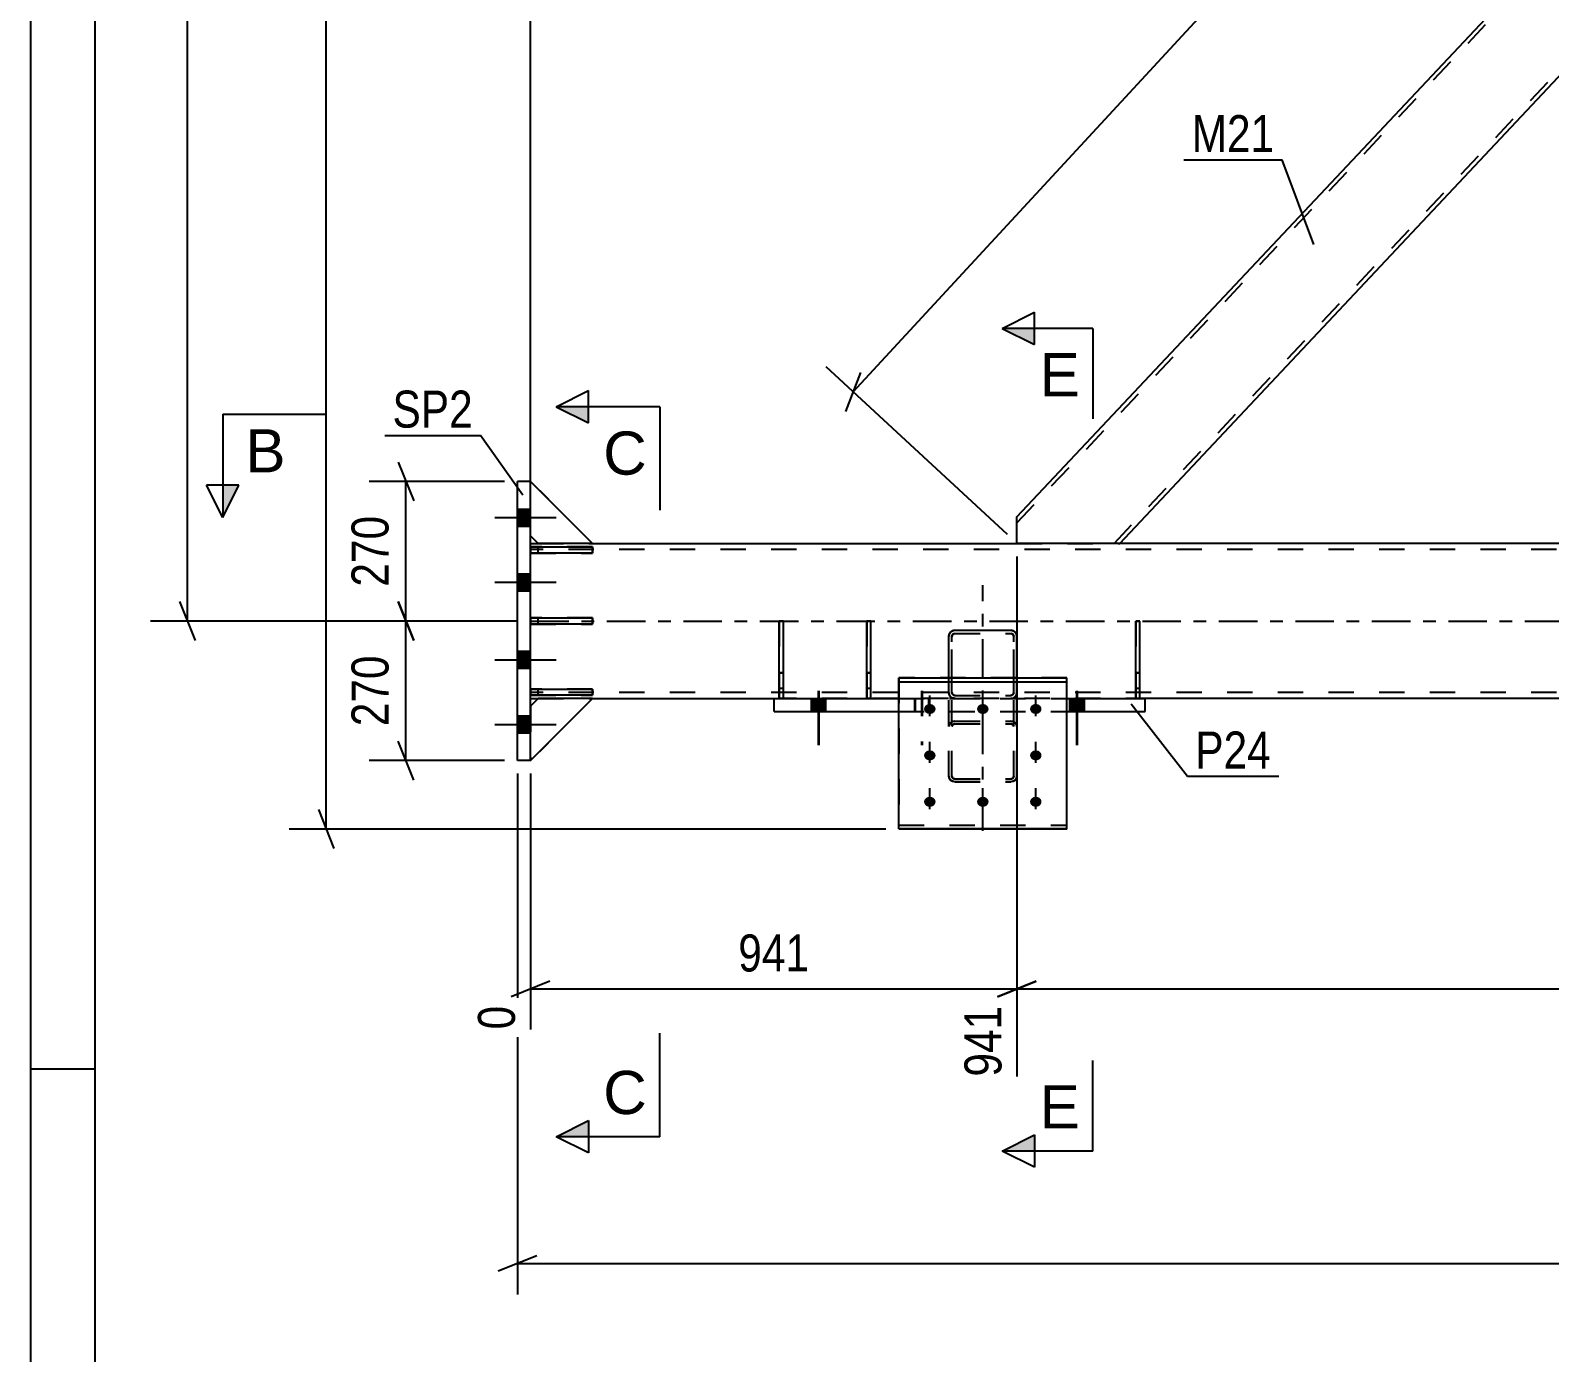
# Model space of a CAD drawing. Header units: millimetres. Extents: x -95 to 746, y -460 to 134.
# Drawn here: x -94.7 to 22.9, y -184.2 to -81.9 of the extents above; entities that cross this region are included whole.
import ezdxf

# ---------------------------------------------------------------- set-up
doc = ezdxf.new("R2010")
doc.units = ezdxf.units.MM
doc.linetypes.add('DXK_LINE_DOT2', pattern=[3.9198, 1.9599, -1.9599])
doc.linetypes.add('DXK_LINE_DOT3', pattern=[5.9187, 2.979, -0.9799, 0.9799, -0.9799])
doc.styles.add('Arial', font='ARIAL.TTF', dxfattribs={"height": 0.2})
doc.styles.add('Arial Narrow', font='ARIALN.TTF', dxfattribs={"height": 0.2})

# ---------------------------------------------------------------- blocks, each defined once
blk = doc.blocks.new('Unknown-389780219-19542')
at = {"color": 5, "linetype": 'Continuous'}
for p, q in [((-94.69, 133.73), (-94.69, -460.27)), ((-89.69, 128.73), (-89.69, -455.27)), ((-89.69, -162.27), (-94.69, -162.27))]:
    blk.add_line(p, q, dxfattribs=at)
blk = doc.blocks.new('Part-389780219-1388 - 1176')
at = {"color": 2, "linetype": 'Continuous'}
for p, q in [((-18.36, -119.54), (88.42, -6)), ((96.36, -6), (88.44, -6)), ((96.36, -8.06), (43.94, -63.8)), ((-10.41, -121.6), (39, -69.05)), ((-18.36, -121.6), (-18.36, -119.54)), ((-10.44, -121.6), (-18.36, -121.6))]:
    blk.add_line(p, q, dxfattribs=at)
at = {"color": 7, "linetype": 'DXK_LINE_DOT2'}
for p, q in [((-18.36, -120.01), (88.86, -6)), ((88.42, -6), (88.44, -6)), ((88.44, -6), (88.42, -6)), ((96.36, -6), (96.36, -8.06)), ((-10.85, -121.6), (96.36, -7.6)), ((39, -69.05), (43.94, -63.8)), ((-10.41, -121.6), (-10.44, -121.6)), ((-10.44, -121.6), (-10.41, -121.6))]:
    blk.add_line(p, q, dxfattribs=at)
blk = doc.blocks.new('Part-389780219-1459 - 1176')
at = {"color": 2, "linetype": 'Continuous'}
for p, q in [((-23.6, -128.62), (-23.64, -128.8)), ((-23.5, -128.46), (-23.6, -128.62)), ((-23.34, -128.36), (-23.5, -128.46)), ((-23.16, -128.32), (-23.34, -128.36)), ((-23.16, -128.32), (-18.84, -128.32)), ((-18.66, -128.36), (-18.84, -128.32)), ((-18.5, -128.46), (-18.66, -128.36)), ((-18.4, -128.62), (-18.5, -128.46)), ((-18.36, -128.8), (-18.4, -128.62))]:
    blk.add_line(p, q, dxfattribs=at)
at = {"color": 7, "linetype": 'DXK_LINE_DOT2'}
for p, q in [((-23.64, -128.8), (-23.6, -128.62)), ((-23.64, -133.12), (-23.64, -128.8)), ((-23.4, -128.8), (-23.38, -128.71)), ((-23.4, -133.12), (-23.4, -128.8)), ((-23.38, -128.71), (-23.33, -128.63)), ((-23.34, -128.36), (-23.16, -128.32)), ((-23.33, -128.63), (-23.25, -128.58)), ((-23.25, -128.58), (-23.16, -128.56)), ((-23.16, -128.56), (-18.84, -128.56)), ((-18.84, -128.32), (-18.66, -128.36)), ((-18.84, -128.56), (-18.75, -128.58)), ((-18.75, -128.58), (-18.67, -128.63)), ((-18.67, -128.63), (-18.62, -128.71)), ((-18.62, -128.71), (-18.6, -128.8)), ((-18.6, -133.12), (-18.6, -128.8)), ((-18.4, -128.62), (-18.36, -128.8)), ((-18.36, -133.12), (-18.36, -128.8)), ((-23.64, -133.12), (-23.6, -133.3)), ((-23.6, -133.3), (-23.64, -133.12)), ((-23.6, -133.3), (-23.5, -133.46)), ((-23.5, -133.46), (-23.34, -133.56)), ((-23.38, -133.21), (-23.4, -133.12)), ((-23.33, -133.29), (-23.38, -133.21)), ((-23.34, -133.56), (-23.16, -133.6)), ((-23.25, -133.58), (-23.34, -133.56)), ((-23.25, -133.34), (-23.33, -133.29)), ((-23.16, -133.36), (-23.25, -133.34)), ((-23.16, -133.6), (-23.25, -133.58)), ((-23.16, -133.36), (-18.84, -133.36)), ((-23.16, -133.6), (-18.84, -133.6)), ((-18.75, -133.34), (-18.84, -133.36)), ((-18.84, -133.6), (-18.66, -133.56)), ((-18.66, -133.56), (-18.84, -133.6)), ((-18.67, -133.29), (-18.75, -133.34)), ((-18.62, -133.21), (-18.67, -133.29)), ((-18.66, -133.56), (-18.5, -133.46)), ((-18.6, -133.12), (-18.62, -133.21)), ((-18.5, -133.46), (-18.4, -133.3)), ((-18.4, -133.3), (-18.36, -133.12)), ((-18.36, -133.12), (-18.4, -133.3))]:
    blk.add_line(p, q, dxfattribs=at)
at = {"color": 7, "linetype": 'DXK_LINE_DOT3'}
blk.add_line((-21, -130.96), (-21, -130.96), dxfattribs=at)
at = {"color": 7, "linetype": 'DXK_LINE_DOT2'}
for centre, start, end in [((-23.16, -128.8), 112.5, 157.5), ((-18.84, -128.8), 22.5, 67.5), ((-23.16, -133.12), 202.5, 247.5), ((-18.84, -133.12), 292.5, 337.5)]:
    blk.add_arc(centre, 0.48, start, end, dxfattribs=at)
blk = doc.blocks.new('Part-389780219-1469 - 1176')
at = {"color": 7, "linetype": 'DXK_LINE_DOT2'}
for p, q in [((-14.5, -132), (-27.5, -132)), ((-27.5, -132), (-27.5, -143.69)), ((-27.5, -132.31), (-14.5, -132.31)), ((-14.5, -143.69), (-14.5, -132)), ((-27.5, -143.38), (-14.5, -143.38))]:
    blk.add_line(p, q, dxfattribs=at)
at = {"color": 2, "linetype": 'Continuous'}
blk.add_line((-14.5, -143.69), (-27.5, -143.69), dxfattribs=at)
blk = doc.blocks.new('Part-389780219-1470 - 1176')
at = {"color": 2, "linetype": 'Continuous'}
for p, q in [((-27.5, -132), (-14.5, -132)), ((-27.5, -143.68), (-27.5, -132)), ((-27.5, -132.31), (-14.5, -132.31)), ((-14.5, -143.68), (-14.5, -132)), ((-14.5, -143.68), (-27.5, -143.68))]:
    blk.add_line(p, q, dxfattribs=at)
at = {"color": 7, "linetype": 'DXK_LINE_DOT2'}
blk.add_line((-27.5, -143.38), (-14.5, -143.38), dxfattribs=at)
blk = doc.blocks.new('Part-389780219-1472 - 1176')
at = {"color": 7, "linetype": 'DXK_LINE_DOT2'}
for p, q in [((-36.75, -127.6), (-36.75, -133.6)), ((-36.43, -127.6), (-36.75, -127.6)), ((-36.43, -133.6), (-36.43, -127.6)), ((-36.43, -131.6), (-36.75, -131.6)), ((-36.75, -132.8), (-36.43, -132.8)), ((-36.75, -133.6), (-36.43, -133.6))]:
    blk.add_line(p, q, dxfattribs=at)
blk = doc.blocks.new('Part-389780219-1473 - 1176')
at = {"color": 7, "linetype": 'DXK_LINE_DOT2'}
for p, q in [((-9.16, -127.6), (-9.16, -133.6)), ((-8.84, -127.6), (-9.16, -127.6)), ((-8.84, -133.6), (-8.84, -127.6)), ((-8.84, -131.6), (-9.16, -131.6)), ((-9.16, -132.8), (-8.84, -132.8)), ((-9.16, -133.6), (-8.84, -133.6))]:
    blk.add_line(p, q, dxfattribs=at)
blk = doc.blocks.new('Part-389780219-1436 - 1176')
at = {"color": 2, "linetype": 'Continuous'}
for p, q in [((-37.15, -134.6), (-37.15, -133.6)), ((-37.15, -133.6), (-27.5, -133.6)), ((-14.5, -133.6), (-8.44, -133.6)), ((-8.44, -134.6), (-8.44, -133.6)), ((-37.15, -134.6), (-27.5, -134.6)), ((-14.5, -134.6), (-8.44, -134.6))]:
    blk.add_line(p, q, dxfattribs=at)
at = {"color": 7, "linetype": 'DXK_LINE_DOT2'}
for p, q in [((-27.5, -133.6), (-14.5, -133.6)), ((-27.5, -134.6), (-14.5, -134.6))]:
    blk.add_line(p, q, dxfattribs=at)
blk = doc.blocks.new('Part-389780219-1440 - 1176')
at = {"color": 2, "linetype": 'Continuous'}
for p, q in [((-57, -138.4), (-57, -116.8)), ((-56, -116.8), (-57, -116.8)), ((-56, -138.4), (-56, -116.8)), ((-56, -138.4), (-57, -138.4))]:
    blk.add_line(p, q, dxfattribs=at)
blk = doc.blocks.new('Part-389780219-1449 - 1176')
at = {"color": 7, "linetype": 'DXK_LINE_DOT2'}
for p, q in [((-23.64, -128.8), (-23.6, -128.62)), ((-23.6, -128.62), (-23.64, -128.8)), ((-23.64, -133.12), (-23.64, -128.8)), ((-23.6, -128.62), (-23.5, -128.46)), ((-23.5, -128.46), (-23.34, -128.36)), ((-23.38, -128.71), (-23.4, -128.8)), ((-23.4, -133.12), (-23.4, -128.8)), ((-23.33, -128.63), (-23.38, -128.71)), ((-23.34, -128.36), (-23.16, -128.32)), ((-23.16, -128.32), (-23.34, -128.36)), ((-23.25, -128.58), (-23.33, -128.63)), ((-23.16, -128.56), (-23.25, -128.58)), ((-23.16, -128.32), (-18.84, -128.32)), ((-23.16, -128.56), (-18.84, -128.56)), ((-18.84, -128.32), (-18.66, -128.36)), ((-18.66, -128.36), (-18.84, -128.32)), ((-18.75, -128.58), (-18.84, -128.56)), ((-18.67, -128.63), (-18.75, -128.58)), ((-18.62, -128.71), (-18.67, -128.63)), ((-18.66, -128.36), (-18.5, -128.46)), ((-18.6, -128.8), (-18.62, -128.71)), ((-18.6, -133.12), (-18.6, -128.8)), ((-18.5, -128.46), (-18.4, -128.62)), ((-18.4, -128.62), (-18.36, -128.8)), ((-18.36, -128.8), (-18.4, -128.62)), ((-18.36, -133.12), (-18.36, -128.8)), ((-23.6, -133.3), (-23.64, -133.12)), ((-23.64, -133.12), (-23.6, -133.3)), ((-23.5, -133.46), (-23.6, -133.3)), ((-23.34, -133.56), (-23.5, -133.46)), ((-23.4, -133.12), (-23.38, -133.21)), ((-23.38, -133.21), (-23.33, -133.29)), ((-23.16, -133.6), (-23.34, -133.56)), ((-23.34, -133.56), (-23.16, -133.6)), ((-23.33, -133.29), (-23.25, -133.34)), ((-23.25, -133.34), (-23.16, -133.36)), ((-23.16, -133.36), (-18.84, -133.36)), ((-23.16, -133.6), (-18.84, -133.6)), ((-18.84, -133.36), (-18.75, -133.34)), ((-18.66, -133.56), (-18.84, -133.6)), ((-18.84, -133.6), (-18.66, -133.56)), ((-18.75, -133.34), (-18.67, -133.29)), ((-18.67, -133.29), (-18.62, -133.21)), ((-18.5, -133.46), (-18.66, -133.56)), ((-18.62, -133.21), (-18.6, -133.12)), ((-18.4, -133.3), (-18.5, -133.46)), ((-18.36, -133.12), (-18.4, -133.3)), ((-18.4, -133.3), (-18.36, -133.12))]:
    blk.add_line(p, q, dxfattribs=at)
at = {"color": 7, "linetype": 'DXK_LINE_DOT3'}
blk.add_line((-21, -130.96), (-21, -130.96), dxfattribs=at)
at = {"color": 7, "linetype": 'DXK_LINE_DOT2'}
for centre, start, end in [((-23.16, -128.8), 112.5, 157.5), ((-18.84, -128.8), 22.5, 67.5), ((-23.16, -133.12), 202.5, 247.5), ((-18.84, -133.12), 292.5, 337.5)]:
    blk.add_arc(centre, 0.48, start, end, dxfattribs=at)
blk = doc.blocks.new('Part-389780219-1450 - 1176')
at = {"color": 7, "linetype": 'DXK_LINE_DOT3'}
blk.add_line((-21, -143.82), (-21, -124.82), dxfattribs=at)
at = {"color": 7, "linetype": 'DXK_LINE_DOT2'}
for p, q in [((-23.6, -128.62), (-23.64, -128.8)), ((-23.64, -139.6), (-23.64, -128.8)), ((-23.5, -128.46), (-23.6, -128.62)), ((-23.34, -128.36), (-23.5, -128.46)), ((-23.4, -128.8), (-23.38, -128.71)), ((-23.4, -139.6), (-23.4, -128.8)), ((-23.38, -128.71), (-23.33, -128.63)), ((-23.16, -128.32), (-23.34, -128.36)), ((-23.33, -128.63), (-23.25, -128.58)), ((-23.25, -128.58), (-23.16, -128.56)), ((-23.16, -128.32), (-18.84, -128.32)), ((-23.16, -128.56), (-18.84, -128.56)), ((-18.66, -128.36), (-18.84, -128.32)), ((-18.84, -128.56), (-18.75, -128.58)), ((-18.75, -128.58), (-18.67, -128.63)), ((-18.67, -128.63), (-18.62, -128.71)), ((-18.5, -128.46), (-18.66, -128.36)), ((-18.62, -128.71), (-18.6, -128.8)), ((-18.6, -139.6), (-18.6, -128.8)), ((-18.4, -128.62), (-18.5, -128.46)), ((-18.36, -128.8), (-18.4, -128.62)), ((-18.36, -139.6), (-18.36, -128.8)), ((-23.64, -133.12), (-23.6, -133.3)), ((-23.6, -133.3), (-23.5, -133.46)), ((-23.5, -133.46), (-23.34, -133.56)), ((-23.38, -133.21), (-23.4, -133.12)), ((-23.33, -133.29), (-23.38, -133.21)), ((-23.34, -133.56), (-23.16, -133.6)), ((-23.25, -133.34), (-23.33, -133.29)), ((-23.16, -133.36), (-23.25, -133.34)), ((-23.16, -133.36), (-18.84, -133.36)), ((-23.16, -133.6), (-18.84, -133.6)), ((-18.75, -133.34), (-18.84, -133.36)), ((-18.84, -133.6), (-18.66, -133.56)), ((-18.67, -133.29), (-18.75, -133.34)), ((-18.62, -133.21), (-18.67, -133.29)), ((-18.66, -133.56), (-18.5, -133.46)), ((-18.6, -133.12), (-18.62, -133.21)), ((-18.5, -133.46), (-18.4, -133.3)), ((-18.4, -133.3), (-18.36, -133.12)), ((-23.64, -135.77), (-23.6, -135.61)), ((-23.6, -135.61), (-23.5, -135.47)), ((-23.5, -135.47), (-23.34, -135.38)), ((-23.38, -135.69), (-23.4, -135.77)), ((-23.33, -135.62), (-23.38, -135.69)), ((-23.34, -135.38), (-23.16, -135.35)), ((-23.25, -135.58), (-23.33, -135.62)), ((-23.16, -135.56), (-23.25, -135.58)), ((-23.16, -135.35), (-18.84, -135.35)), ((-23.16, -135.56), (-18.84, -135.56)), ((-18.84, -135.35), (-18.66, -135.38)), ((-18.75, -135.58), (-18.84, -135.56)), ((-18.67, -135.62), (-18.75, -135.58)), ((-18.62, -135.69), (-18.67, -135.62)), ((-18.66, -135.38), (-18.5, -135.47)), ((-18.6, -135.77), (-18.62, -135.69)), ((-18.5, -135.47), (-18.4, -135.61)), ((-18.4, -135.61), (-18.36, -135.77)), ((-23.6, -139.76), (-23.64, -139.6)), ((-23.5, -139.9), (-23.6, -139.76)), ((-23.4, -139.6), (-23.38, -139.68)), ((-23.38, -139.68), (-23.33, -139.75)), ((-23.33, -139.75), (-23.25, -139.8)), ((-23.25, -139.8), (-23.16, -139.81)), ((-23.16, -139.81), (-18.84, -139.81)), ((-18.84, -139.81), (-18.75, -139.8)), ((-18.75, -139.8), (-18.67, -139.75)), ((-18.67, -139.75), (-18.62, -139.68)), ((-18.62, -139.68), (-18.6, -139.6)), ((-18.4, -139.76), (-18.5, -139.9)), ((-18.36, -139.6), (-18.4, -139.76)), ((-23.34, -139.99), (-23.5, -139.9)), ((-23.16, -140.03), (-23.34, -139.99)), ((-23.16, -140.03), (-18.84, -140.03)), ((-18.66, -139.99), (-18.84, -140.03)), ((-18.5, -139.9), (-18.66, -139.99))]:
    blk.add_line(p, q, dxfattribs=at)
blk = doc.blocks.new('Part-389780219-1460 - 1176')
at = {"color": 7, "linetype": 'DXK_LINE_DOT3'}
blk.add_line((-21, -143.82), (-21, -124.82), dxfattribs=at)
at = {"color": 2, "linetype": 'Continuous'}
for p, q in [((-23.64, -128.8), (-23.6, -128.62)), ((-23.64, -132), (-23.64, -128.8)), ((-23.6, -128.62), (-23.5, -128.46)), ((-23.5, -128.46), (-23.34, -128.36)), ((-23.34, -128.36), (-23.16, -128.32)), ((-23.16, -128.32), (-18.84, -128.32)), ((-18.84, -128.32), (-18.66, -128.36)), ((-18.66, -128.36), (-18.5, -128.46)), ((-18.5, -128.46), (-18.4, -128.62)), ((-18.4, -128.62), (-18.36, -128.8)), ((-18.36, -132), (-18.36, -128.8))]:
    blk.add_line(p, q, dxfattribs=at)
at = {"color": 7, "linetype": 'DXK_LINE_DOT2'}
for p, q in [((-23.38, -128.71), (-23.4, -128.8)), ((-23.4, -139.6), (-23.4, -128.8)), ((-23.33, -128.63), (-23.38, -128.71)), ((-23.25, -128.58), (-23.33, -128.63)), ((-23.16, -128.56), (-23.25, -128.58)), ((-23.16, -128.56), (-18.84, -128.56)), ((-18.75, -128.58), (-18.84, -128.56)), ((-18.67, -128.63), (-18.75, -128.58)), ((-18.62, -128.71), (-18.67, -128.63)), ((-18.6, -128.8), (-18.62, -128.71)), ((-18.6, -139.6), (-18.6, -128.8)), ((-23.64, -139.6), (-23.64, -132)), ((-18.36, -139.6), (-18.36, -132)), ((-23.6, -133.3), (-23.64, -133.12)), ((-23.5, -133.46), (-23.6, -133.3)), ((-23.34, -133.56), (-23.5, -133.46)), ((-23.4, -133.12), (-23.38, -133.21)), ((-23.38, -133.21), (-23.33, -133.29)), ((-23.16, -133.6), (-23.34, -133.56)), ((-23.33, -133.29), (-23.25, -133.34)), ((-23.25, -133.34), (-23.16, -133.36)), ((-23.16, -133.36), (-18.84, -133.36)), ((-23.16, -133.6), (-18.84, -133.6)), ((-18.84, -133.36), (-18.75, -133.34)), ((-18.66, -133.56), (-18.84, -133.6)), ((-18.75, -133.34), (-18.67, -133.29)), ((-18.67, -133.29), (-18.62, -133.21)), ((-18.5, -133.46), (-18.66, -133.56)), ((-18.62, -133.21), (-18.6, -133.12)), ((-18.4, -133.3), (-18.5, -133.46)), ((-18.36, -133.12), (-18.4, -133.3)), ((-23.6, -135.61), (-23.64, -135.77)), ((-23.5, -135.47), (-23.6, -135.61)), ((-23.34, -135.38), (-23.5, -135.47)), ((-23.4, -135.77), (-23.38, -135.69)), ((-23.38, -135.69), (-23.33, -135.62)), ((-23.16, -135.35), (-23.34, -135.38)), ((-23.33, -135.62), (-23.25, -135.58)), ((-23.25, -135.58), (-23.16, -135.56)), ((-23.16, -135.35), (-18.84, -135.35)), ((-23.16, -135.56), (-18.84, -135.56)), ((-18.66, -135.38), (-18.84, -135.35)), ((-18.84, -135.56), (-18.75, -135.58)), ((-18.75, -135.58), (-18.67, -135.62)), ((-18.67, -135.62), (-18.62, -135.69)), ((-18.5, -135.47), (-18.66, -135.38)), ((-18.62, -135.69), (-18.6, -135.77)), ((-18.4, -135.61), (-18.5, -135.47)), ((-18.36, -135.77), (-18.4, -135.61)), ((-23.64, -139.6), (-23.6, -139.76)), ((-23.6, -139.76), (-23.5, -139.9)), ((-23.38, -139.68), (-23.4, -139.6)), ((-23.33, -139.75), (-23.38, -139.68)), ((-23.25, -139.8), (-23.33, -139.75)), ((-23.16, -139.81), (-23.25, -139.8)), ((-23.16, -139.81), (-18.84, -139.81)), ((-18.75, -139.8), (-18.84, -139.81)), ((-18.67, -139.75), (-18.75, -139.8)), ((-18.62, -139.68), (-18.67, -139.75)), ((-18.6, -139.6), (-18.62, -139.68)), ((-18.5, -139.9), (-18.4, -139.76)), ((-18.4, -139.76), (-18.36, -139.6)), ((-23.5, -139.9), (-23.34, -139.99)), ((-23.34, -139.99), (-23.16, -140.02)), ((-23.16, -140.02), (-18.84, -140.02)), ((-18.84, -140.02), (-18.66, -139.99)), ((-18.66, -139.99), (-18.5, -139.9))]:
    blk.add_line(p, q, dxfattribs=at)
blk = doc.blocks.new('Part-389780219-1471 - 1176')
at = {"color": 7, "linetype": 'DXK_LINE_DOT2'}
for p, q in [((-29.98, -127.6), (-29.98, -133.6)), ((-29.66, -127.6), (-29.98, -127.6)), ((-29.66, -133.6), (-29.66, -127.6)), ((-29.66, -131.6), (-29.98, -131.6)), ((-29.98, -132.8), (-29.66, -132.8)), ((-29.98, -133.6), (-29.66, -133.6))]:
    blk.add_line(p, q, dxfattribs=at)
blk = doc.blocks.new('Part-389780219-1474 - 1176')
at = {"color": 2, "linetype": 'Continuous'}
for p, q in [((-29.98, -127.6), (-29.66, -127.6)), ((-29.98, -133.6), (-29.98, -127.6)), ((-29.66, -133.6), (-29.66, -127.6)), ((-29.98, -131.6), (-29.66, -131.6)), ((-29.66, -133.6), (-29.98, -133.6))]:
    blk.add_line(p, q, dxfattribs=at)
at = {"color": 7, "linetype": 'DXK_LINE_DOT2'}
blk.add_line((-29.98, -132.8), (-29.66, -132.8), dxfattribs=at)
blk = doc.blocks.new('Part-389780219-1475 - 1176')
at = {"color": 2, "linetype": 'Continuous'}
for p, q in [((-36.75, -127.6), (-36.43, -127.6)), ((-36.75, -133.6), (-36.75, -127.6)), ((-36.43, -133.6), (-36.43, -127.6)), ((-36.75, -131.6), (-36.43, -131.6)), ((-36.43, -133.6), (-36.75, -133.6))]:
    blk.add_line(p, q, dxfattribs=at)
at = {"color": 7, "linetype": 'DXK_LINE_DOT2'}
blk.add_line((-36.75, -132.8), (-36.43, -132.8), dxfattribs=at)
blk = doc.blocks.new('Part-389780219-1476 - 1176')
at = {"color": 2, "linetype": 'Continuous'}
for p, q in [((-9.16, -127.6), (-8.84, -127.6)), ((-9.16, -133.6), (-9.16, -127.6)), ((-8.84, -133.6), (-8.84, -127.6)), ((-9.16, -131.6), (-8.84, -131.6)), ((-8.84, -133.6), (-9.16, -133.6))]:
    blk.add_line(p, q, dxfattribs=at)
at = {"color": 7, "linetype": 'DXK_LINE_DOT2'}
blk.add_line((-9.16, -132.8), (-8.84, -132.8), dxfattribs=at)
blk = doc.blocks.new('Part-389780219-1494 - 1176')
at = {"color": 2, "linetype": 'Continuous'}
for p, q in [((-56, -121.6), (-55.4, -121.6)), ((-51.2, -121.6), (-18.36, -121.6)), ((88.44, -121.6), (-10.44, -121.6)), ((-56, -133.6), (-55.4, -133.6)), ((-51.2, -133.6), (-36.75, -133.6)), ((-36.43, -133.6), (-29.98, -133.6)), ((-29.66, -133.6), (-27.5, -133.6)), ((-14.5, -133.6), (-9.16, -133.6)), ((212.5, -133.6), (-8.84, -133.6))]:
    blk.add_line(p, q, dxfattribs=at)
at = {"color": 7, "linetype": 'DXK_LINE_DOT2'}
for p, q in [((-56, -133.6), (-56, -121.6)), ((678, -122.08), (-56, -122.08)), ((-55.4, -121.6), (-51.2, -121.6)), ((678, -121.6), (-18.36, -121.6)), ((-18.36, -121.6), (-10.44, -121.6)), ((678, -133.12), (-56, -133.12)), ((-55.4, -133.6), (-51.2, -133.6)), ((678, -133.6), (-36.75, -133.6)), ((-36.75, -133.6), (-36.43, -133.6)), ((-29.98, -133.6), (-29.66, -133.6)), ((-27.5, -133.6), (-14.5, -133.6)), ((-9.16, -133.6), (-8.84, -133.6))]:
    blk.add_line(p, q, dxfattribs=at)
at = {"color": 7, "linetype": 'DXK_LINE_DOT3'}
blk.add_line((-56, -127.6), (678, -127.6), dxfattribs=at)
blk = doc.blocks.new('Part-389780219-1501 - 1176')
at = {"color": 7, "linetype": 'DXK_LINE_DOT2'}
for p, q in [((-55.4, -133.6), (-56, -134.2)), ((-56, -138.4), (-51.2, -133.6)), ((-51.2, -133.6), (-55.4, -133.6)), ((-56, -134.2), (-56, -138.4))]:
    blk.add_line(p, q, dxfattribs=at)
blk = doc.blocks.new('Bolt-389780219-1619 - 1176')
at = {"color": 1, "linetype": 'DXK_LINE_DOT2'}
for p, q in [((-25.1, -134.97), (-25.1, -133.36)), ((-21, -134.97), (-21, -133.36)), ((-16.9, -134.97), (-16.9, -133.36)), ((-25.1, -138.56), (-25.1, -136.95)), ((-16.9, -138.56), (-16.9, -136.95)), ((-25.1, -142.15), (-25.1, -140.54)), ((-21, -142.15), (-21, -140.54)), ((-16.9, -142.15), (-16.9, -140.54))]:
    blk.add_line(p, q, dxfattribs=at)
blk = doc.blocks.new('Part-389780219-1502 - 1176')
at = {"color": 2, "linetype": 'Continuous'}
for p, q in [((-55.4, -133.6), (-56, -134.2)), ((-56, -138.4), (-51.2, -133.6)), ((-51.2, -133.6), (-55.4, -133.6))]:
    blk.add_line(p, q, dxfattribs=at)
at = {"color": 7, "linetype": 'DXK_LINE_DOT2'}
blk.add_line((-56, -138.4), (-56, -134.2), dxfattribs=at)
blk = doc.blocks.new('Part-389780219-1503 - 1176')
at = {"color": 7, "linetype": 'DXK_LINE_DOT2'}
for p, q in [((-56, -121), (-56, -116.8)), ((-56, -116.8), (-51.2, -121.6)), ((-55.4, -121.6), (-56, -121)), ((-51.2, -121.6), (-55.4, -121.6))]:
    blk.add_line(p, q, dxfattribs=at)
blk = doc.blocks.new('Part-389780219-1504 - 1176')
at = {"color": 2, "linetype": 'Continuous'}
for p, q in [((-56, -116.8), (-51.2, -121.6)), ((-55.4, -121.6), (-56, -121)), ((-51.2, -121.6), (-55.4, -121.6))]:
    blk.add_line(p, q, dxfattribs=at)
at = {"color": 7, "linetype": 'DXK_LINE_DOT2'}
blk.add_line((-56, -121), (-56, -116.8), dxfattribs=at)
blk = doc.blocks.new('Part-389780219-1505 - 1176')
at = {"color": 2, "linetype": 'Continuous'}
for p, q in [((-56, -127.84), (-56, -127.36)), ((-56, -127.36), (-51.2, -127.36)), ((-51.2, -127.84), (-56, -127.84)), ((-51.2, -127.36), (-51.2, -127.84))]:
    blk.add_line(p, q, dxfattribs=at)
at = {"color": 7, "linetype": 'DXK_LINE_DOT2'}
blk.add_line((-55.4, -127.84), (-55.4, -127.36), dxfattribs=at)
blk = doc.blocks.new('Part-389780219-1506 - 1176')
at = {"color": 2, "linetype": 'Continuous'}
for p, q in [((-56, -122.34), (-56, -121.86)), ((-56, -121.86), (-51.2, -121.86)), ((-51.2, -121.86), (-51.2, -122.34)), ((-51.2, -122.34), (-56, -122.34))]:
    blk.add_line(p, q, dxfattribs=at)
at = {"color": 7, "linetype": 'DXK_LINE_DOT2'}
blk.add_line((-55.4, -122.34), (-55.4, -121.86), dxfattribs=at)
blk = doc.blocks.new('Part-389780219-1507 - 1176')
at = {"color": 2, "linetype": 'Continuous'}
for p, q in [((-56, -133.34), (-56, -132.86)), ((-56, -132.86), (-51.2, -132.86)), ((-51.2, -133.34), (-56, -133.34)), ((-51.2, -132.86), (-51.2, -133.34))]:
    blk.add_line(p, q, dxfattribs=at)
at = {"color": 7, "linetype": 'DXK_LINE_DOT2'}
blk.add_line((-55.4, -133.34), (-55.4, -132.86), dxfattribs=at)
blk = doc.blocks.new('Part-389780219-1508 - 1176')
at = {"color": 7, "linetype": 'DXK_LINE_DOT2'}
for p, q in [((-51.2, -127.36), (-56, -127.36)), ((-56, -127.36), (-56, -127.84)), ((-56, -127.84), (-51.2, -127.84)), ((-55.4, -127.84), (-55.4, -127.36)), ((-51.2, -127.84), (-51.2, -127.36))]:
    blk.add_line(p, q, dxfattribs=at)
blk = doc.blocks.new('Part-389780219-1509 - 1176')
at = {"color": 7, "linetype": 'DXK_LINE_DOT2'}
for p, q in [((-51.2, -121.86), (-56, -121.86)), ((-56, -121.86), (-56, -122.34)), ((-55.4, -122.34), (-55.4, -121.86)), ((-51.2, -122.34), (-51.2, -121.86)), ((-56, -122.34), (-51.2, -122.34))]:
    blk.add_line(p, q, dxfattribs=at)
blk = doc.blocks.new('Part-389780219-1510 - 1176')
at = {"color": 7, "linetype": 'DXK_LINE_DOT2'}
for p, q in [((-51.2, -132.86), (-56, -132.86)), ((-56, -132.86), (-56, -133.34)), ((-56, -133.34), (-51.2, -133.34)), ((-55.4, -133.34), (-55.4, -132.86)), ((-51.2, -133.34), (-51.2, -132.86))]:
    blk.add_line(p, q, dxfattribs=at)
blk = doc.blocks.new('Bolt-389780219-1605 - 1176')
at = {"linetype": 'Continuous'}
for points in [[(-33.21, -133.6), (-34.29, -133.6), (-34.29, -134.6), (-33.21, -134.6)], [(-13.21, -133.6), (-14.29, -133.6), (-14.29, -134.6), (-13.21, -134.6)]]:
    blk.add_hatch(color=1, dxfattribs=at).paths.add_polyline_path(points)
at = {"color": 1, "linetype": 'Continuous'}
for p, q in [((-34.29, -133.6), (-34.29, -134.6)), ((-33.75, -133), (-33.75, -137.2)), ((-33.21, -133.6), (-33.21, -134.6)), ((-14.29, -133.6), (-14.29, -134.6)), ((-13.75, -133), (-13.75, -137.2)), ((-13.21, -133.6), (-13.21, -134.6))]:
    blk.add_line(p, q, dxfattribs=at)
at = {"color": 1, "linetype": 'DXK_LINE_DOT2'}
for p, q in [((-26.29, -133.6), (-26.29, -134.6)), ((-25.75, -133), (-25.75, -137.2)), ((-25.21, -133.6), (-25.21, -134.6))]:
    blk.add_line(p, q, dxfattribs=at)
blk = doc.blocks.new('Bolt-389780219-1606 - 1176')
at = {"linetype": 'Continuous'}
for points in [[(-33.16, -133.6), (-34.24, -133.6), (-34.24, -134.6), (-33.16, -134.6)], [(-13.16, -133.6), (-14.24, -133.6), (-14.24, -134.6), (-13.16, -134.6)]]:
    blk.add_hatch(color=1, dxfattribs=at).paths.add_polyline_path(points)
at = {"color": 1, "linetype": 'Continuous'}
for p, q in [((-34.24, -133.6), (-34.24, -134.6)), ((-33.7, -133), (-33.7, -137.2)), ((-33.16, -133.6), (-33.16, -134.6)), ((-14.24, -133.6), (-14.24, -134.6)), ((-13.7, -133), (-13.7, -137.2)), ((-13.16, -133.6), (-13.16, -134.6))]:
    blk.add_line(p, q, dxfattribs=at)
at = {"color": 1, "linetype": 'DXK_LINE_DOT2'}
for p, q in [((-26.24, -133.6), (-26.24, -134.6)), ((-25.7, -133), (-25.7, -137.2)), ((-25.16, -133.6), (-25.16, -134.6))]:
    blk.add_line(p, q, dxfattribs=at)
blk = doc.blocks.new('Bolt-389780219-1610 - 1176')
at = {"linetype": 'Continuous'}
for points in [[(-57, -118.94), (-57, -120.26), (-56, -120.26), (-56, -118.94)], [(-57, -118.94), (-57, -120.26), (-56, -120.26), (-56, -118.94)], [(-57, -118.94), (-57, -120.26), (-56, -120.26), (-56, -118.94)], [(-57, -123.94), (-57, -125.26), (-56, -125.26), (-56, -123.94)], [(-57, -123.94), (-57, -125.26), (-56, -125.26), (-56, -123.94)], [(-57, -129.94), (-57, -131.26), (-56, -131.26), (-56, -129.94)], [(-57, -129.94), (-57, -131.26), (-56, -131.26), (-56, -129.94)], [(-57, -134.94), (-57, -136.26), (-56, -136.26), (-56, -134.94)], [(-57, -134.94), (-57, -136.26), (-56, -136.26), (-56, -134.94)], [(-57, -134.94), (-57, -136.26), (-56, -136.26), (-56, -134.94)]]:
    blk.add_hatch(color=1, dxfattribs=at).paths.add_polyline_path(points)
at = {"color": 1, "linetype": 'Continuous'}
for p, q in [((-58.76, -119.6), (-54, -119.6)), ((-58.76, -119.6), (-54, -119.6)), ((-58.76, -119.6), (-54, -119.6)), ((-57, -118.94), (-56, -118.94)), ((-57, -118.94), (-56, -118.94)), ((-57, -118.94), (-56, -118.94)), ((-57, -120.26), (-56, -120.26)), ((-57, -120.26), (-56, -120.26)), ((-57, -120.26), (-56, -120.26)), ((-57, -123.94), (-56, -123.94)), ((-57, -123.94), (-56, -123.94)), ((-58.76, -124.6), (-54, -124.6)), ((-58.76, -124.6), (-54, -124.6)), ((-57, -125.26), (-56, -125.26)), ((-57, -125.26), (-56, -125.26)), ((-57, -129.94), (-56, -129.94)), ((-57, -129.94), (-56, -129.94)), ((-58.76, -130.6), (-54, -130.6)), ((-58.76, -130.6), (-54, -130.6)), ((-57, -131.26), (-56, -131.26)), ((-57, -131.26), (-56, -131.26)), ((-57, -134.94), (-56, -134.94)), ((-57, -134.94), (-56, -134.94)), ((-57, -134.94), (-56, -134.94)), ((-58.76, -135.6), (-54, -135.6)), ((-58.76, -135.6), (-54, -135.6)), ((-58.76, -135.6), (-54, -135.6)), ((-57, -136.26), (-56, -136.26)), ((-57, -136.26), (-56, -136.26)), ((-57, -136.26), (-56, -136.26))]:
    blk.add_line(p, q, dxfattribs=at)
blk = doc.blocks.new('Bolt-389780219-1620 - 1176')
at = {"linetype": 'Continuous'}
for points in [[(-25.1, -134.02), (-25.01, -134.03), (-24.92, -134.05), (-24.84, -134.1), (-24.77, -134.15), (-24.72, -134.21), (-24.68, -134.29), (-24.66, -134.37), (-24.66, -134.45), (-24.68, -134.53), (-24.72, -134.6), (-24.77, -134.66), (-24.84, -134.72), (-24.92, -134.76), (-25.01, -134.78), (-25.1, -134.79), (-25.19, -134.78), (-25.28, -134.76), (-25.36, -134.72), (-25.43, -134.66), (-25.48, -134.6), (-25.52, -134.53), (-25.54, -134.45), (-25.54, -134.37), (-25.52, -134.29), (-25.48, -134.21), (-25.43, -134.15), (-25.36, -134.1), (-25.28, -134.05), (-25.19, -134.03)], [(-21, -134.02), (-20.91, -134.03), (-20.82, -134.05), (-20.74, -134.1), (-20.67, -134.15), (-20.62, -134.21), (-20.58, -134.29), (-20.56, -134.37), (-20.56, -134.45), (-20.58, -134.53), (-20.62, -134.6), (-20.67, -134.66), (-20.74, -134.72), (-20.82, -134.76), (-20.91, -134.78), (-21, -134.79), (-21.09, -134.78), (-21.18, -134.76), (-21.26, -134.72), (-21.33, -134.66), (-21.38, -134.6), (-21.42, -134.53), (-21.44, -134.45), (-21.44, -134.37), (-21.42, -134.29), (-21.38, -134.21), (-21.33, -134.15), (-21.26, -134.1), (-21.18, -134.05), (-21.09, -134.03)], [(-16.9, -134.02), (-16.81, -134.03), (-16.72, -134.05), (-16.64, -134.1), (-16.57, -134.15), (-16.52, -134.21), (-16.48, -134.29), (-16.46, -134.37), (-16.46, -134.45), (-16.48, -134.53), (-16.52, -134.6), (-16.57, -134.66), (-16.64, -134.72), (-16.72, -134.76), (-16.81, -134.78), (-16.9, -134.79), (-16.99, -134.78), (-17.08, -134.76), (-17.16, -134.72), (-17.23, -134.66), (-17.28, -134.6), (-17.32, -134.53), (-17.34, -134.45), (-17.34, -134.37), (-17.32, -134.29), (-17.28, -134.21), (-17.23, -134.15), (-17.16, -134.1), (-17.08, -134.05), (-16.99, -134.03)], [(-25.1, -137.61), (-25.01, -137.62), (-24.92, -137.64), (-24.84, -137.68), (-24.77, -137.74), (-24.72, -137.8), (-24.68, -137.88), (-24.66, -137.96), (-24.66, -138.04), (-24.68, -138.11), (-24.72, -138.19), (-24.77, -138.25), (-24.84, -138.31), (-24.92, -138.35), (-25.01, -138.37), (-25.1, -138.38), (-25.19, -138.37), (-25.28, -138.35), (-25.36, -138.31), (-25.43, -138.25), (-25.48, -138.19), (-25.52, -138.11), (-25.54, -138.04), (-25.54, -137.96), (-25.52, -137.88), (-25.48, -137.8), (-25.43, -137.74), (-25.36, -137.68), (-25.28, -137.64), (-25.19, -137.62)], [(-16.9, -137.61), (-16.81, -137.62), (-16.72, -137.64), (-16.64, -137.68), (-16.57, -137.74), (-16.52, -137.8), (-16.48, -137.88), (-16.46, -137.96), (-16.46, -138.04), (-16.48, -138.11), (-16.52, -138.19), (-16.57, -138.25), (-16.64, -138.31), (-16.72, -138.35), (-16.81, -138.37), (-16.9, -138.38), (-16.99, -138.37), (-17.08, -138.35), (-17.16, -138.31), (-17.23, -138.25), (-17.28, -138.19), (-17.32, -138.11), (-17.34, -138.04), (-17.34, -137.96), (-17.32, -137.88), (-17.28, -137.8), (-17.23, -137.74), (-17.16, -137.68), (-17.08, -137.64), (-16.99, -137.62)], [(-25.1, -141.2), (-25.01, -141.21), (-24.92, -141.23), (-24.84, -141.27), (-24.77, -141.33), (-24.72, -141.39), (-24.68, -141.46), (-24.66, -141.54), (-24.66, -141.62), (-24.68, -141.7), (-24.72, -141.78), (-24.77, -141.84), (-24.84, -141.9), (-24.92, -141.94), (-25.01, -141.96), (-25.1, -141.97), (-25.19, -141.96), (-25.28, -141.94), (-25.36, -141.9), (-25.43, -141.84), (-25.48, -141.78), (-25.52, -141.7), (-25.54, -141.62), (-25.54, -141.54), (-25.52, -141.46), (-25.48, -141.39), (-25.43, -141.33), (-25.36, -141.27), (-25.28, -141.23), (-25.19, -141.21)], [(-21, -141.2), (-20.91, -141.21), (-20.82, -141.23), (-20.74, -141.27), (-20.67, -141.33), (-20.62, -141.39), (-20.58, -141.46), (-20.56, -141.54), (-20.56, -141.62), (-20.58, -141.7), (-20.62, -141.78), (-20.67, -141.84), (-20.74, -141.9), (-20.82, -141.94), (-20.91, -141.96), (-21, -141.97), (-21.09, -141.96), (-21.18, -141.94), (-21.26, -141.9), (-21.33, -141.84), (-21.38, -141.78), (-21.42, -141.7), (-21.44, -141.62), (-21.44, -141.54), (-21.42, -141.46), (-21.38, -141.39), (-21.33, -141.33), (-21.26, -141.27), (-21.18, -141.23), (-21.09, -141.21)], [(-16.9, -141.2), (-16.81, -141.21), (-16.72, -141.23), (-16.64, -141.27), (-16.57, -141.33), (-16.52, -141.39), (-16.48, -141.46), (-16.46, -141.54), (-16.46, -141.62), (-16.48, -141.7), (-16.52, -141.78), (-16.57, -141.84), (-16.64, -141.9), (-16.72, -141.94), (-16.81, -141.96), (-16.9, -141.97), (-16.99, -141.96), (-17.08, -141.94), (-17.16, -141.9), (-17.23, -141.84), (-17.28, -141.78), (-17.32, -141.7), (-17.34, -141.62), (-17.34, -141.54), (-17.32, -141.46), (-17.28, -141.39), (-17.23, -141.33), (-17.16, -141.27), (-17.08, -141.23), (-16.99, -141.21)]]:
    blk.add_hatch(color=1, dxfattribs=at).paths.add_polyline_path(points)
at = {"color": 1, "linetype": 'Continuous'}
for p, q in [((-25.1, -134.97), (-25.1, -133.36)), ((-21, -134.97), (-21, -133.36)), ((-16.9, -134.97), (-16.9, -133.36)), ((-25.1, -138.56), (-25.1, -136.95)), ((-16.9, -138.56), (-16.9, -136.95)), ((-25.1, -142.15), (-25.1, -140.54)), ((-21, -142.15), (-21, -140.54)), ((-16.9, -142.15), (-16.9, -140.54))]:
    blk.add_line(p, q, dxfattribs=at)
blk = doc.blocks.new('StraightDimension-389780219-25251 - 1176')
at = {"color": 7, "linetype": 'Continuous'}
for p, q in [((0, -7), (0, -50.8)), ((-56, -120.6), (-56, -45.55)), ((-54.5, -47.8), (-57.5, -49)), ((-1.5, -49), (1.5, -47.8)), ((-56, -48.4), (0, -48.4))]:
    blk.add_line(p, q, dxfattribs=at)
at = {"color": 0}
blk.add_wipeout([(-23.74, -47.65), (-23.74, -43.45), (-32.26, -43.45), (-32.26, -47.65)], dxfattribs=at)
at = {"color": 3, "style": 'Arial Narrow'}
blk.add_text('1400', height=2.863, dxfattribs=at).set_placement((-31.66, -47.05))
blk = doc.blocks.new('StraightDimension-389780219-21369 - 1176')
at = {"color": 7, "linetype": 'Continuous'}
for p, q in [((-57, -139.4), (-57, -179.7)), ((-55.5, -176.7), (-58.5, -177.9)), ((-57, -177.3), (719, -177.3))]:
    blk.add_line(p, q, dxfattribs=at)
blk = doc.blocks.new('StraightDimension-389780219-19778 - 1176')
at = {"color": 7, "linetype": 'Continuous'}
for p, q in [((-81.94, -1.5), (-83.14, 1.5)), ((-2, 0), (-85.39, 0)), ((-82.54, -127.6), (-82.54, 0)), ((-83.14, -126.1), (-81.94, -129.1)), ((-57, -127.6), (-85.39, -127.6))]:
    blk.add_line(p, q, dxfattribs=at)
at = {"color": 0}
blk.add_wipeout([(-83.29, -59.54), (-87.49, -59.54), (-87.49, -68.06), (-83.29, -68.06)], dxfattribs=at)
at = {"color": 3, "style": 'Arial Narrow'}
blk.add_text('3190', height=2.863, rotation=90.0002, dxfattribs=at).set_placement((-83.89, -67.46))
blk = doc.blocks.new('StraightDimension-389780219-19786 - 1176')
at = {"color": 7, "linetype": 'Continuous'}
for p, q in [((-66.23, -115.3), (-65.03, -118.3)), ((-58, -116.8), (-68.48, -116.8)), ((-65.63, -127.6), (-65.63, -116.8)), ((-65.03, -129.1), (-66.23, -126.1)), ((-57, -127.6), (-68.48, -127.6))]:
    blk.add_line(p, q, dxfattribs=at)
at = {"color": 0}
blk.add_wipeout([(-66.38, -118.86), (-70.58, -118.86), (-70.58, -125.54), (-66.38, -125.54)], dxfattribs=at)
at = {"color": 3, "style": 'Arial Narrow'}
blk.add_text('270', height=2.863, rotation=90.0002, dxfattribs=at).set_placement((-66.98, -124.94))
blk = doc.blocks.new('StraightDimension-389780219-19787 - 1176')
at = {"color": 7, "linetype": 'Continuous'}
for p, q in [((-66.23, -126.1), (-65.03, -129.1)), ((-57, -127.6), (-68.48, -127.6)), ((-65.63, -138.4), (-65.63, -127.6)), ((-65.03, -139.9), (-66.23, -136.9)), ((-58, -138.4), (-68.48, -138.4))]:
    blk.add_line(p, q, dxfattribs=at)
at = {"color": 0}
blk.add_wipeout([(-66.38, -129.66), (-70.58, -129.66), (-70.58, -136.34), (-66.38, -136.34)], dxfattribs=at)
at = {"color": 3, "style": 'Arial Narrow'}
blk.add_text('270', height=2.863, rotation=90.0002, dxfattribs=at).set_placement((-66.98, -135.74))
blk = doc.blocks.new('StraightDimension-389780219-20007 - 1176')
at = {"color": 7, "linetype": 'Continuous'}
for p, q in [((-71.21, 4.5), (-72.41, 7.5)), ((-2, 6), (-74.66, 6)), ((-71.81, -143.69), (-71.81, 6)), ((-72.41, -142.19), (-71.21, -145.19)), ((-28.5, -143.69), (-74.66, -143.69))]:
    blk.add_line(p, q, dxfattribs=at)
at = {"color": 0}
blk.add_wipeout([(-72.56, -64.59), (-76.76, -64.59), (-76.76, -73.1), (-72.56, -73.1)], dxfattribs=at)
at = {"color": 3, "style": 'Arial Narrow'}
blk.add_text('3742', height=2.863, rotation=90.0002, dxfattribs=at).set_placement((-73.16, -72.5))
blk = doc.blocks.new('StraightDimension-389780219-20027 - 1176')
at = {"color": 7, "linetype": 'Continuous'}
for p, q in [((-31.04, -109.88), (75.76, 5.72)), ((-19.09, -120.92), (-33.13, -107.95)), ((-30.46, -108.38), (-31.62, -111.39))]:
    blk.add_line(p, q, dxfattribs=at)
blk = doc.blocks.new('StraightDimension-389780219-24869 - 1176')
at = {"color": 7, "linetype": 'Continuous'}
for p, q in [((-18.36, -122.6), (-18.36, -162.84)), ((88.42, -122.6), (88.42, -164.67)), ((-16.86, -155.46), (-19.86, -156.66)), ((-18.36, -156.06), (88.42, -156.06)), ((86.92, -156.66), (89.92, -155.46))]:
    blk.add_line(p, q, dxfattribs=at)
at = {"color": 0}
blk.add_wipeout([(39.28, -155.31), (39.28, -151.11), (30.77, -151.11), (30.77, -155.31)], dxfattribs=at)
at = {"color": 3, "style": 'Arial Narrow'}
blk.add_text('2669', height=2.863, dxfattribs=at).set_placement((31.37, -154.71))
at = {"color": 0, "linetype": 'Continuous'}
blk.add_wipeout([(87.82, -156.76), (83.62, -156.76), (83.62, -165.27), (87.82, -165.27)], dxfattribs=at)
at = {"color": 3, "linetype": 'Continuous', "style": 'Arial Narrow'}
blk.add_text('3610', height=2.863, rotation=90.0002, dxfattribs=at).set_placement((87.22, -164.67))
blk = doc.blocks.new('StraightDimension-389780219-24870 - 1176')
at = {"color": 7, "linetype": 'Continuous'}
for p, q in [((-18.36, -122.6), (-18.36, -162.84)), ((-56, -139.4), (-56, -159.19)), ((-54.5, -155.46), (-57.5, -156.66)), ((-56, -156.06), (-18.36, -156.06)), ((-19.86, -156.66), (-16.86, -155.46))]:
    blk.add_line(p, q, dxfattribs=at)
at = {"color": 0}
blk.add_wipeout([(-33.84, -155.31), (-33.84, -151.11), (-40.52, -151.11), (-40.52, -155.31)], dxfattribs=at)
at = {"color": 3, "style": 'Arial Narrow'}
blk.add_text('941', height=2.863, dxfattribs=at).set_placement((-39.92, -154.71))
at = {"color": 0, "linetype": 'Continuous'}
for points in [[(-56.6, -156.76), (-60.8, -156.76), (-60.8, -159.79), (-56.6, -159.79)], [(-18.96, -156.76), (-23.16, -156.76), (-23.16, -163.44), (-18.96, -163.44)]]:
    blk.add_wipeout(points, dxfattribs=at)
at = {"color": 3, "linetype": 'Continuous', "style": 'Arial Narrow'}
for s, height, p in [('0', 2.86, (-57.2, -159.19)), ('941', 2.863, (-19.56, -162.84))]:
    blk.add_text(s, height=height, rotation=90.0002, dxfattribs=at).set_placement(p)
blk = doc.blocks.new('Mark-389780219-20043 - 1176')
at = {"color": 30, "linetype": 'Continuous'}
for p in [(-5.44, -91.93), (4.6, -98.47)]:
    blk.add_line(p, (2.16, -91.93), dxfattribs=at)
at = {"color": 0}
blk.add_wipeout([(1.56, -91.33), (1.56, -88.33), (-4.84, -88.33), (-4.84, -91.33)], dxfattribs=at)
blk.add_wipeout([(1.56, -91.33), (1.56, -88.33), (-4.84, -88.33), (-4.84, -91.33)], dxfattribs=at)
at = {"color": 3, "style": 'Arial Narrow'}
blk.add_text('M21', height=2.863, dxfattribs=at).set_placement((-4.84, -91.33))
blk = doc.blocks.new('Mark-389780219-20797 - 1176')
at = {"color": 30, "linetype": 'Continuous'}
for p in [(-67.27, -113.24), (-56.58, -117.86)]:
    blk.add_line(p, (-59.86, -113.24), dxfattribs=at)
at = {"color": 0}
blk.add_wipeout([(-60.46, -112.64), (-60.46, -109.64), (-66.67, -109.64), (-66.67, -112.64)], dxfattribs=at)
blk.add_wipeout([(-60.46, -112.64), (-60.46, -109.64), (-66.67, -109.64), (-66.67, -112.64)], dxfattribs=at)
at = {"color": 3, "style": 'Arial Narrow'}
blk.add_text('SP2', height=2.863, dxfattribs=at).set_placement((-66.67, -112.64))
blk = doc.blocks.new('SectionMark-389780219-29564 - 1176')
at = {"linetype": 'Continuous'}
blk.add_hatch(color=6, dxfattribs=at).paths.add_polyline_path([(-79.81, -117.1), (-78.56, -117.1), (-79.81, -119.6)])
at = {"color": 6, "linetype": 'Continuous'}
for p, q in [((-79.81, -111.6), (-71.81, -111.6)), ((-79.81, -111.6), (-79.81, -119.6)), ((-79.81, -119.6), (-81.06, -117.1)), ((-78.56, -117.1), (-81.06, -117.1)), ((-79.81, -119.6), (-78.56, -117.1))]:
    blk.add_line(p, q, dxfattribs=at)
at = {"color": 0, "linetype": 'Continuous'}
blk.add_wipeout([(-74.95, -116.1), (-74.95, -112.6), (-78.06, -112.6), (-78.06, -116.1)], dxfattribs=at)
at = {"color": 3, "linetype": 'Continuous', "style": 'Arial'}
blk.add_text('B', height=3.34, dxfattribs=at).set_placement((-78.06, -116.1))
blk = doc.blocks.new('Mark-389780219-20596 - 1176')
at = {"color": 30, "linetype": 'Continuous'}
for p, q in [((-9.53, -134), (-5.16, -139.61)), ((-5.16, -139.61), (1.89, -139.61))]:
    blk.add_line(p, q, dxfattribs=at)
at = {"color": 0}
blk.add_wipeout([(1.29, -139.01), (1.29, -136.01), (-4.56, -136.01), (-4.56, -139.01)], dxfattribs=at)
blk.add_wipeout([(1.29, -139.01), (1.29, -136.01), (-4.56, -136.01), (-4.56, -139.01)], dxfattribs=at)
at = {"color": 3, "style": 'Arial Narrow'}
blk.add_text('P24', height=2.863, dxfattribs=at).set_placement((-4.56, -139.01))
blk = doc.blocks.new('SectionMark-389780219-32848 - 1176')
at = {"linetype": 'Continuous'}
for points in [[(-51.5, -111.03), (-51.5, -112.28), (-54, -111.03)], [(-51.5, -166.24), (-51.5, -167.49), (-54, -167.49)]]:
    blk.add_hatch(color=6, dxfattribs=at).paths.add_polyline_path(points)
at = {"color": 6, "linetype": 'Continuous'}
for p, q in [((-54, -111.03), (-51.5, -109.78)), ((-51.5, -112.28), (-51.5, -109.78)), ((-46, -111.03), (-54, -111.03)), ((-54, -111.03), (-51.5, -112.28)), ((-46, -111.03), (-46, -119.03)), ((-46, -167.49), (-46, -159.49)), ((-54, -167.49), (-51.5, -166.24)), ((-51.5, -166.24), (-51.5, -168.74)), ((-46, -167.49), (-54, -167.49)), ((-51.5, -168.74), (-54, -167.49))]:
    blk.add_line(p, q, dxfattribs=at)
at = {"color": 0, "linetype": 'Continuous'}
for points in [[(-47, -116.28), (-47, -112.78), (-50.37, -112.78), (-50.37, -116.28)], [(-47, -165.74), (-47, -162.24), (-50.37, -162.24), (-50.37, -165.74)]]:
    blk.add_wipeout(points, dxfattribs=at)
at = {"color": 3, "linetype": 'Continuous', "style": 'Arial'}
for p in [(-50.37, -116.28), (-50.37, -165.74)]:
    blk.add_text('C', height=3.34, dxfattribs=at).set_placement(p)
blk = doc.blocks.new('SectionMark-389780219-40322 - 1176')
at = {"color": 6, "linetype": 'Continuous'}
for p, q in [((-19.5, -104.97), (-17, -103.72)), ((-12.5, -104.97), (-19.5, -104.97)), ((-12.5, -104.97), (-12.5, -111.97)), ((-12.5, -168.6), (-12.5, -161.6)), ((-12.5, -168.6), (-19.5, -168.6)), ((-17, -169.85), (-19.5, -168.6))]:
    blk.add_line(p, q, dxfattribs=at)
at = {"color": 0, "linetype": 'Continuous'}
for points in [[(-13.5, -110.22), (-13.5, -106.72), (-16.61, -106.72), (-16.61, -110.22)], [(-13.5, -166.85), (-13.5, -163.35), (-16.61, -163.35), (-16.61, -166.85)]]:
    blk.add_wipeout(points, dxfattribs=at)
at = {"linetype": 'Continuous'}
for points in [[(-17, -104.97), (-17, -106.22), (-19.5, -104.97)], [(-17, -167.35), (-17, -168.6), (-19.5, -168.6)]]:
    blk.add_hatch(color=6, dxfattribs=at).paths.add_polyline_path(points)
at = {"color": 6, "linetype": 'Continuous'}
for p, q in [((-17, -106.22), (-17, -103.72)), ((-19.5, -104.97), (-17, -106.22)), ((-19.5, -168.6), (-17, -167.35)), ((-17, -167.35), (-17, -169.85))]:
    blk.add_line(p, q, dxfattribs=at)
at = {"color": 3, "linetype": 'Continuous', "style": 'Arial'}
for p in [(-16.61, -110.22), (-16.61, -166.85)]:
    blk.add_text('E', height=3.34, dxfattribs=at).set_placement(p)

msp = doc.modelspace()

# ---------------------------------------------------------------- block references
for name in ['Unknown-389780219-19542', 'Part-389780219-1388 - 1176', 'Part-389780219-1440 - 1176', 'Part-389780219-1503 - 1176', 'Part-389780219-1504 - 1176', 'Bolt-389780219-1610 - 1176', 'Part-389780219-1494 - 1176', 'Part-389780219-1506 - 1176', 'Part-389780219-1509 - 1176', 'Part-389780219-1450 - 1176', 'Part-389780219-1460 - 1176', 'Part-389780219-1505 - 1176', 'Part-389780219-1508 - 1176', 'Part-389780219-1472 - 1176', 'Part-389780219-1475 - 1176', 'Part-389780219-1471 - 1176', 'Part-389780219-1474 - 1176', 'Part-389780219-1473 - 1176', 'Part-389780219-1476 - 1176', 'Part-389780219-1459 - 1176', 'Part-389780219-1449 - 1176', 'Part-389780219-1469 - 1176', 'Part-389780219-1470 - 1176', 'Part-389780219-1507 - 1176', 'Part-389780219-1510 - 1176', 'Part-389780219-1501 - 1176', 'Part-389780219-1502 - 1176', 'Part-389780219-1436 - 1176', 'Bolt-389780219-1605 - 1176', 'Bolt-389780219-1606 - 1176', 'Bolt-389780219-1620 - 1176', 'Bolt-389780219-1619 - 1176']:
    msp.add_blockref(name, (0, 0))

# ---------------------------------------------------------------- next in the draw order: block references
msp.add_blockref('StraightDimension-389780219-25251 - 1176', (0, 0))

# ---------------------------------------------------------------- next in the draw order: block references
msp.add_blockref('StraightDimension-389780219-21369 - 1176', (0, 0))

# ---------------------------------------------------------------- next in the draw order: block references
msp.add_blockref('StraightDimension-389780219-19778 - 1176', (0, 0))

# ---------------------------------------------------------------- next in the draw order: block references
msp.add_blockref('StraightDimension-389780219-19786 - 1176', (0, 0))

# ---------------------------------------------------------------- next in the draw order: block references
msp.add_blockref('StraightDimension-389780219-19787 - 1176', (0, 0))

# ---------------------------------------------------------------- next in the draw order: block references
msp.add_blockref('StraightDimension-389780219-20007 - 1176', (0, 0))

# ---------------------------------------------------------------- next in the draw order: block references
for name in ['StraightDimension-389780219-20027 - 1176', 'Mark-389780219-20797 - 1176', 'StraightDimension-389780219-24869 - 1176']:
    msp.add_blockref(name, (0, 0))

# ---------------------------------------------------------------- next in the draw order: block references
for name in ['Mark-389780219-20043 - 1176', 'SectionMark-389780219-29564 - 1176', 'StraightDimension-389780219-24870 - 1176', 'Mark-389780219-20596 - 1176']:
    msp.add_blockref(name, (0, 0))

# ---------------------------------------------------------------- next in the draw order: block references
for name in ['SectionMark-389780219-40322 - 1176', 'SectionMark-389780219-32848 - 1176']:
    msp.add_blockref(name, (0, 0))

doc.saveas('drawing.dxf')
